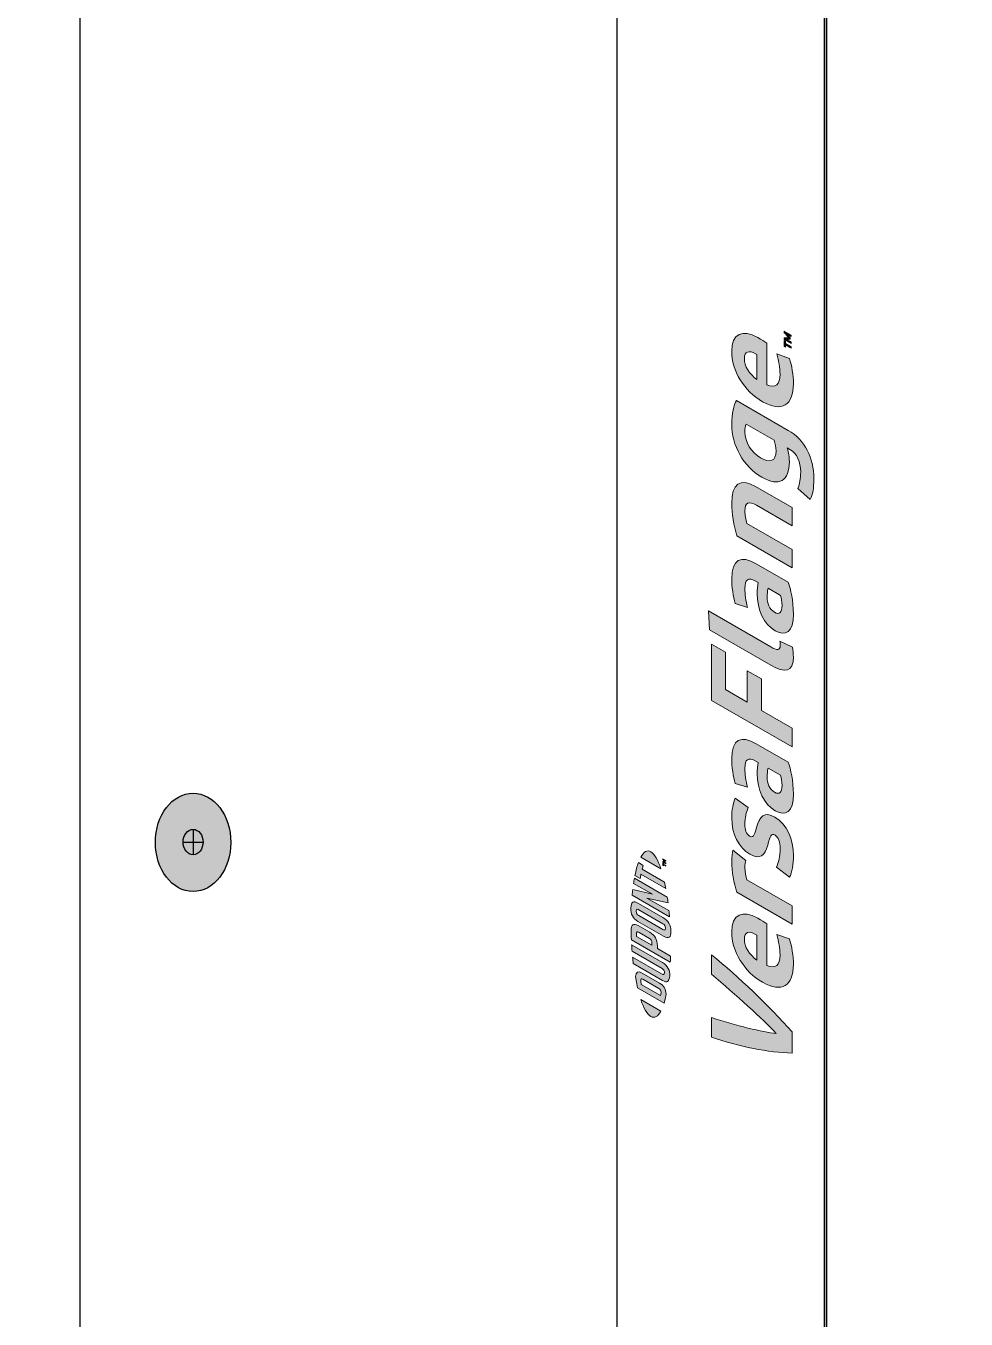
# Model space of a CAD drawing. Header units: inches. Extents: x -20.8 to 74.7, y -53.7 to 19.1.
# Drawn here: x 48.331 to 49.6, y -37.272 to -35.526 of the extents above; entities that cross this region are included whole.
import ezdxf

# ---------------------------------------------------------------- set-up
doc = ezdxf.new("R2010")
doc.units = ezdxf.units.IN
doc.header["$MEASUREMENT"] = 0
doc.layers.add('G-ANNO-TTLB', color=7, linetype='Continuous', lineweight=0)
doc.layers.add('TYVEK', color=7, linetype='Continuous', lineweight=0)

# ---------------------------------------------------------------- blocks, each defined once
blk = doc.blocks.new('Block_31')
at = {"layer": 'TYVEK', "color": 4, "lineweight": 25, "true_color": 0x00ffff}
for points in [[(49.0969, -37.0886)], [(49.4085, -37.2673)]]:
    blk.add_lwpolyline(points, dxfattribs=at)
blk = doc.blocks.new('Block_58')
at = {"layer": 'TYVEK', "true_color": 0x18467f, "transparency": 33554687}
h = blk.add_hatch(color=156, dxfattribs=at)
h.dxf.hatch_style = 2
edge = h.paths.add_edge_path()
edge.add_spline(control_points=[(49.1745, -36.6408), (49.1795, -36.6437), (49.1842, -36.6519), (49.1882, -36.6638), (49.1882, -36.6638), (49.161, -36.6482), (49.161, -36.6482), (49.165, -36.6408), (49.1696, -36.6379), (49.1745, -36.6408)], knot_values=[0, 0, 0, 0, 1, 1, 1, 2, 2, 2, 3, 3, 3, 3], degree=3, periodic=0)
edge.add_line((49.1745, -36.6408), (49.1745, -36.6408))
h = blk.add_hatch(color=156, dxfattribs=at)
h.dxf.hatch_style = 2
edge = h.paths.add_edge_path()
edge.add_spline(control_points=[(49.1602, -36.6767), (49.1605, -36.6748), (49.1609, -36.673), (49.1613, -36.6712), (49.1613, -36.6712), (49.1949, -36.6906), (49.1949, -36.6906), (49.1945, -36.6885), (49.1937, -36.6846), (49.1931, -36.682), (49.1931, -36.682), (49.1629, -36.6645), (49.1629, -36.6645), (49.1634, -36.6626), (49.1639, -36.6608), (49.1643, -36.6592), (49.1643, -36.6592), (49.1579, -36.6554), (49.1579, -36.6554), (49.156, -36.6604), (49.1545, -36.6659), (49.1532, -36.6727), (49.1532, -36.6727), (49.1602, -36.6767), (49.1602, -36.6767)], knot_values=[0, 0, 0, 0, 1, 1, 1, 2, 2, 2, 3, 3, 3, 4, 4, 4, 5, 5, 5, 6, 6, 6, 7, 7, 7, 8, 8, 8, 8], degree=3, periodic=0)
h = blk.add_hatch(color=156, dxfattribs=at)
h.dxf.hatch_style = 2
edge = h.paths.add_edge_path()
edge.add_spline(control_points=[(49.1909, -36.6547), (49.1909, -36.6547), (49.1909, -36.6538), (49.1909, -36.6538), (49.1909, -36.6538), (49.1927, -36.6535), (49.1927, -36.6535), (49.1927, -36.6535), (49.1909, -36.6511), (49.1909, -36.6511), (49.1909, -36.6511), (49.1909, -36.6502), (49.1909, -36.6502), (49.1909, -36.6502), (49.1948, -36.6525), (49.1948, -36.6525), (49.1948, -36.6525), (49.1948, -36.6533), (49.1948, -36.6533), (49.1948, -36.6533), (49.192, -36.6517), (49.192, -36.6517), (49.192, -36.6517), (49.1939, -36.6542), (49.1939, -36.6542), (49.1939, -36.6542), (49.1939, -36.6542), (49.1939, -36.6542), (49.1939, -36.6542), (49.192, -36.6545), (49.192, -36.6545), (49.192, -36.6545), (49.1948, -36.6561), (49.1948, -36.6561), (49.1948, -36.6561), (49.1948, -36.657), (49.1948, -36.657), (49.1948, -36.657), (49.1909, -36.6547), (49.1909, -36.6547)], knot_values=[0, 0, 0, 0, 1, 1, 1, 2, 2, 2, 3, 3, 3, 4, 4, 4, 5, 5, 5, 6, 6, 6, 7, 7, 7, 8, 8, 8, 9, 9, 9, 10, 10, 10, 11, 11, 11, 12, 12, 12, 13, 13, 13, 13], degree=3, periodic=0)
edge = h.paths.add_edge_path()
edge.add_spline(control_points=[(49.1916, -36.6583), (49.1916, -36.6583), (49.1916, -36.6597), (49.1916, -36.6597), (49.1916, -36.6597), (49.1909, -36.6593), (49.1909, -36.6593), (49.1909, -36.6593), (49.1909, -36.6557), (49.1909, -36.6557), (49.1909, -36.6557), (49.1916, -36.6561), (49.1916, -36.6561), (49.1916, -36.6561), (49.1916, -36.6575), (49.1916, -36.6575), (49.1916, -36.6575), (49.1948, -36.6593), (49.1948, -36.6593), (49.1948, -36.6593), (49.1948, -36.6602), (49.1948, -36.6602), (49.1948, -36.6602), (49.1916, -36.6583), (49.1916, -36.6583)], knot_values=[0, 0, 0, 0, 1, 1, 1, 2, 2, 2, 3, 3, 3, 4, 4, 4, 5, 5, 5, 6, 6, 6, 7, 7, 7, 8, 8, 8, 8], degree=3, periodic=0)
h = blk.add_hatch(color=156, dxfattribs=at)
h.dxf.hatch_style = 2
edge = h.paths.add_edge_path()
edge.add_spline(control_points=[(49.1769, -36.6978), (49.1769, -36.6978), (49.1502, -36.6918), (49.1502, -36.6918), (49.1499, -36.6942), (49.1496, -36.6971), (49.1494, -36.6993), (49.1494, -36.6993), (49.1999, -36.7285), (49.1999, -36.7285), (49.1997, -36.7267), (49.1993, -36.7222), (49.1991, -36.7199), (49.1991, -36.7199), (49.1693, -36.7034), (49.1693, -36.7034), (49.1693, -36.7034), (49.1979, -36.7099), (49.1979, -36.7099), (49.1976, -36.7076), (49.1971, -36.7043), (49.1968, -36.7021), (49.1968, -36.7021), (49.1524, -36.6764), (49.1524, -36.6764), (49.1521, -36.6784), (49.1515, -36.6819), (49.1513, -36.6836), (49.1513, -36.6836), (49.1769, -36.6978), (49.1769, -36.6978)], knot_values=[0, 0, 0, 0, 1, 1, 1, 2, 2, 2, 3, 3, 3, 4, 4, 4, 5, 5, 5, 6, 6, 6, 7, 7, 7, 8, 8, 8, 9, 9, 9, 10, 10, 10, 10], degree=3, periodic=0)
h = blk.add_hatch(color=156, dxfattribs=at)
h.dxf.hatch_style = 2
edge = h.paths.add_edge_path()
edge.add_spline(control_points=[(49.191, -36.7381), (49.1931, -36.7393), (49.1942, -36.7407), (49.1943, -36.7437), (49.1944, -36.7468), (49.1932, -36.747), (49.191, -36.7458), (49.191, -36.7458), (49.1582, -36.7268), (49.1582, -36.7268), (49.1561, -36.7256), (49.1549, -36.7241), (49.155, -36.721), (49.155, -36.7181), (49.1562, -36.7179), (49.1582, -36.7191), (49.1582, -36.7191), (49.191, -36.7381), (49.191, -36.7381)], knot_values=[0, 0, 0, 0, 1, 1, 1, 2, 2, 2, 3, 3, 3, 4, 4, 4, 5, 5, 5, 6, 6, 6, 6], degree=3, periodic=0)
edge = h.paths.add_edge_path()
edge.add_spline(control_points=[(49.1476, -36.7168), (49.1473, -36.7244), (49.1503, -36.7309), (49.1572, -36.7349), (49.1572, -36.7349), (49.1917, -36.7547), (49.1917, -36.7547), (49.199, -36.759), (49.202, -36.7565), (49.2017, -36.748), (49.2014, -36.7397), (49.1987, -36.7339), (49.1909, -36.7294), (49.1909, -36.7294), (49.158, -36.7104), (49.158, -36.7104), (49.1506, -36.7061), (49.148, -36.7085), (49.1476, -36.7168)], knot_values=[0, 0, 0, 0, 1, 1, 1, 2, 2, 2, 3, 3, 3, 4, 4, 4, 5, 5, 5, 6, 6, 6, 6], degree=3, periodic=0)
edge.add_line((49.1476, -36.7168), (49.1476, -36.7168))
h = blk.add_hatch(color=156, dxfattribs=at)
h.dxf.hatch_style = 2
edge = h.paths.add_edge_path()
edge.add_spline(control_points=[(49.1727, -36.7577), (49.1749, -36.759), (49.1761, -36.7606), (49.1761, -36.764), (49.1761, -36.764), (49.1761, -36.767), (49.1761, -36.767), (49.1761, -36.767), (49.1553, -36.755), (49.1553, -36.755), (49.1553, -36.7537), (49.1552, -36.753), (49.1552, -36.7522), (49.1552, -36.7484), (49.1565, -36.7484), (49.1588, -36.7497), (49.1588, -36.7497), (49.1727, -36.7577), (49.1727, -36.7577)], knot_values=[0, 0, 0, 0, 1, 1, 1, 2, 2, 2, 3, 3, 3, 4, 4, 4, 5, 5, 5, 6, 6, 6, 6], degree=3, periodic=0)
edge = h.paths.add_edge_path()
edge.add_spline(control_points=[(49.1479, -36.7474), (49.1479, -36.7489), (49.1481, -36.7544), (49.1483, -36.7595), (49.1483, -36.7595), (49.2009, -36.7898), (49.2009, -36.7898), (49.201, -36.7882), (49.2012, -36.7839), (49.2013, -36.7816), (49.2013, -36.7816), (49.1834, -36.7712), (49.1834, -36.7712), (49.1834, -36.7712), (49.1834, -36.7679), (49.1834, -36.7679), (49.1834, -36.759), (49.1799, -36.7533), (49.1732, -36.7495), (49.1732, -36.7495), (49.1577, -36.7405), (49.1577, -36.7405), (49.1512, -36.7367), (49.1479, -36.739), (49.1479, -36.7474)], knot_values=[0, 0, 0, 0, 1, 1, 1, 2, 2, 2, 3, 3, 3, 4, 4, 4, 5, 5, 5, 6, 6, 6, 7, 7, 7, 8, 8, 8, 8], degree=3, periodic=0)
edge.add_line((49.1479, -36.7474), (49.1479, -36.7474))
h = blk.add_hatch(color=156, dxfattribs=at)
h.dxf.hatch_style = 2
edge = h.paths.add_edge_path()
edge.add_spline(control_points=[(49.1898, -36.7985), (49.1919, -36.7997), (49.1932, -36.8013), (49.1929, -36.8041), (49.1926, -36.8068), (49.1915, -36.807), (49.1891, -36.8056), (49.1891, -36.8056), (49.15, -36.783), (49.15, -36.783), (49.1502, -36.7851), (49.1507, -36.7897), (49.1509, -36.7917), (49.1509, -36.7917), (49.1905, -36.8145), (49.1905, -36.8145), (49.1968, -36.8182), (49.1992, -36.8161), (49.2001, -36.8082), (49.2008, -36.8011), (49.1975, -36.7945), (49.1905, -36.7904), (49.1905, -36.7904), (49.1487, -36.7663), (49.1487, -36.7663), (49.1488, -36.7679), (49.1491, -36.7734), (49.1493, -36.7751), (49.1493, -36.7751), (49.1898, -36.7985), (49.1898, -36.7985)], knot_values=[0, 0, 0, 0, 1, 1, 1, 2, 2, 2, 3, 3, 3, 4, 4, 4, 5, 5, 5, 6, 6, 6, 7, 7, 7, 8, 8, 8, 9, 9, 9, 10, 10, 10, 10], degree=3, periodic=0)
h = blk.add_hatch(color=156, dxfattribs=at)
h.dxf.hatch_style = 2
edge = h.paths.add_edge_path()
edge.add_spline(control_points=[(49.1856, -36.8254), (49.1877, -36.8266), (49.1884, -36.8284), (49.1884, -36.8301), (49.1884, -36.8315), (49.188, -36.8333), (49.1876, -36.8347), (49.1876, -36.8347), (49.1617, -36.8198), (49.1617, -36.8198), (49.1613, -36.8179), (49.1609, -36.8156), (49.1609, -36.8142), (49.1609, -36.8125), (49.1615, -36.8115), (49.1636, -36.8127), (49.1636, -36.8127), (49.1856, -36.8254), (49.1856, -36.8254)], knot_values=[0, 0, 0, 0, 1, 1, 1, 2, 2, 2, 3, 3, 3, 4, 4, 4, 5, 5, 5, 6, 6, 6, 6], degree=3, periodic=0)
edge = h.paths.add_edge_path()
edge.add_spline(control_points=[(49.1541, -36.8092), (49.1541, -36.8119), (49.1548, -36.8162), (49.1567, -36.8243), (49.1567, -36.8243), (49.1926, -36.845), (49.1926, -36.845), (49.1942, -36.8398), (49.1952, -36.8356), (49.1952, -36.8329), (49.1952, -36.8267), (49.1919, -36.8213), (49.1865, -36.8183), (49.1865, -36.8183), (49.1627, -36.8045), (49.1627, -36.8045), (49.1574, -36.8014), (49.1541, -36.803), (49.1541, -36.8092)], knot_values=[0, 0, 0, 0, 1, 1, 1, 2, 2, 2, 3, 3, 3, 4, 4, 4, 5, 5, 5, 6, 6, 6, 6], degree=3, periodic=0)
edge.add_line((49.1541, -36.8092), (49.1541, -36.8092))
h = blk.add_hatch(color=156, dxfattribs=at)
h.dxf.hatch_style = 2
edge = h.paths.add_edge_path()
edge.add_spline(control_points=[(49.1745, -36.8631), (49.1795, -36.866), (49.1842, -36.8632), (49.1882, -36.8558), (49.1882, -36.8558), (49.1611, -36.8402), (49.1611, -36.8402), (49.165, -36.8521), (49.1696, -36.8603), (49.1745, -36.8631)], knot_values=[0, 0, 0, 0, 1, 1, 1, 2, 2, 2, 3, 3, 3, 3], degree=3, periodic=0)
edge.add_line((49.1745, -36.8631), (49.1745, -36.8631))
at = {"layer": 'TYVEK'}
for points, knots in [([(49.1745, -36.6408), (49.1795, -36.6437), (49.1842, -36.6519), (49.1882, -36.6638), (49.1882, -36.6638), (49.161, -36.6482), (49.161, -36.6482), (49.165, -36.6408), (49.1696, -36.6379), (49.1745, -36.6408)], [0, 0, 0, 0, 1, 1, 1, 2, 2, 2, 3, 3, 3, 3]), ([(49.1602, -36.6767), (49.1605, -36.6748), (49.1609, -36.673), (49.1613, -36.6712), (49.1613, -36.6712), (49.1949, -36.6906), (49.1949, -36.6906), (49.1945, -36.6885), (49.1937, -36.6846), (49.1931, -36.682), (49.1931, -36.682), (49.1629, -36.6645), (49.1629, -36.6645), (49.1634, -36.6626), (49.1639, -36.6608), (49.1643, -36.6592), (49.1643, -36.6592), (49.1579, -36.6554), (49.1579, -36.6554), (49.156, -36.6604), (49.1545, -36.6659), (49.1532, -36.6727), (49.1532, -36.6727), (49.1602, -36.6767), (49.1602, -36.6767)], [0, 0, 0, 0, 1, 1, 1, 2, 2, 2, 3, 3, 3, 4, 4, 4, 5, 5, 5, 6, 6, 6, 7, 7, 7, 8, 8, 8, 8]), ([(49.1909, -36.6547), (49.1909, -36.6547), (49.1909, -36.6538), (49.1909, -36.6538), (49.1909, -36.6538), (49.1927, -36.6535), (49.1927, -36.6535), (49.1927, -36.6535), (49.1909, -36.6511), (49.1909, -36.6511), (49.1909, -36.6511), (49.1909, -36.6502), (49.1909, -36.6502), (49.1909, -36.6502), (49.1948, -36.6525), (49.1948, -36.6525), (49.1948, -36.6525), (49.1948, -36.6533), (49.1948, -36.6533), (49.1948, -36.6533), (49.192, -36.6517), (49.192, -36.6517), (49.192, -36.6517), (49.1939, -36.6542), (49.1939, -36.6542), (49.1939, -36.6542), (49.1939, -36.6542), (49.1939, -36.6542), (49.1939, -36.6542), (49.192, -36.6545), (49.192, -36.6545), (49.192, -36.6545), (49.1948, -36.6561), (49.1948, -36.6561), (49.1948, -36.6561), (49.1948, -36.657), (49.1948, -36.657), (49.1948, -36.657), (49.1909, -36.6547), (49.1909, -36.6547)], [0, 0, 0, 0, 1, 1, 1, 2, 2, 2, 3, 3, 3, 4, 4, 4, 5, 5, 5, 6, 6, 6, 7, 7, 7, 8, 8, 8, 9, 9, 9, 10, 10, 10, 11, 11, 11, 12, 12, 12, 13, 13, 13, 13]), ([(49.1916, -36.6583), (49.1916, -36.6583), (49.1916, -36.6597), (49.1916, -36.6597), (49.1916, -36.6597), (49.1909, -36.6593), (49.1909, -36.6593), (49.1909, -36.6593), (49.1909, -36.6557), (49.1909, -36.6557), (49.1909, -36.6557), (49.1916, -36.6561), (49.1916, -36.6561), (49.1916, -36.6561), (49.1916, -36.6575), (49.1916, -36.6575), (49.1916, -36.6575), (49.1948, -36.6593), (49.1948, -36.6593), (49.1948, -36.6593), (49.1948, -36.6602), (49.1948, -36.6602), (49.1948, -36.6602), (49.1916, -36.6583), (49.1916, -36.6583)], [0, 0, 0, 0, 1, 1, 1, 2, 2, 2, 3, 3, 3, 4, 4, 4, 5, 5, 5, 6, 6, 6, 7, 7, 7, 8, 8, 8, 8]), ([(49.1769, -36.6978), (49.1769, -36.6978), (49.1502, -36.6918), (49.1502, -36.6918), (49.1499, -36.6942), (49.1496, -36.6971), (49.1494, -36.6993), (49.1494, -36.6993), (49.1999, -36.7285), (49.1999, -36.7285), (49.1997, -36.7267), (49.1993, -36.7222), (49.1991, -36.7199), (49.1991, -36.7199), (49.1693, -36.7034), (49.1693, -36.7034), (49.1693, -36.7034), (49.1979, -36.7099), (49.1979, -36.7099), (49.1976, -36.7076), (49.1971, -36.7043), (49.1968, -36.7021), (49.1968, -36.7021), (49.1524, -36.6764), (49.1524, -36.6764), (49.1521, -36.6784), (49.1515, -36.6819), (49.1513, -36.6836), (49.1513, -36.6836), (49.1769, -36.6978), (49.1769, -36.6978)], [0, 0, 0, 0, 1, 1, 1, 2, 2, 2, 3, 3, 3, 4, 4, 4, 5, 5, 5, 6, 6, 6, 7, 7, 7, 8, 8, 8, 9, 9, 9, 10, 10, 10, 10]), ([(49.1476, -36.7168), (49.1473, -36.7244), (49.1503, -36.7309), (49.1572, -36.7349), (49.1572, -36.7349), (49.1917, -36.7547), (49.1917, -36.7547), (49.199, -36.759), (49.202, -36.7565), (49.2017, -36.748), (49.2014, -36.7397), (49.1987, -36.7339), (49.1909, -36.7294), (49.1909, -36.7294), (49.158, -36.7104), (49.158, -36.7104), (49.1506, -36.7061), (49.148, -36.7085), (49.1476, -36.7168)], [0, 0, 0, 0, 1, 1, 1, 2, 2, 2, 3, 3, 3, 4, 4, 4, 5, 5, 5, 6, 6, 6, 6]), ([(49.191, -36.7381), (49.1931, -36.7393), (49.1942, -36.7407), (49.1943, -36.7437), (49.1944, -36.7468), (49.1932, -36.747), (49.191, -36.7458), (49.191, -36.7458), (49.1582, -36.7268), (49.1582, -36.7268), (49.1561, -36.7256), (49.1549, -36.7241), (49.155, -36.721), (49.155, -36.7181), (49.1562, -36.7179), (49.1582, -36.7191), (49.1582, -36.7191), (49.191, -36.7381), (49.191, -36.7381)], [0, 0, 0, 0, 1, 1, 1, 2, 2, 2, 3, 3, 3, 4, 4, 4, 5, 5, 5, 6, 6, 6, 6]), ([(49.1479, -36.7474), (49.1479, -36.7489), (49.1481, -36.7544), (49.1483, -36.7595), (49.1483, -36.7595), (49.2009, -36.7898), (49.2009, -36.7898), (49.201, -36.7882), (49.2012, -36.7839), (49.2013, -36.7816), (49.2013, -36.7816), (49.1834, -36.7712), (49.1834, -36.7712), (49.1834, -36.7712), (49.1834, -36.7679), (49.1834, -36.7679), (49.1834, -36.759), (49.1799, -36.7533), (49.1732, -36.7495), (49.1732, -36.7495), (49.1577, -36.7405), (49.1577, -36.7405), (49.1512, -36.7367), (49.1479, -36.739), (49.1479, -36.7474)], [0, 0, 0, 0, 1, 1, 1, 2, 2, 2, 3, 3, 3, 4, 4, 4, 5, 5, 5, 6, 6, 6, 7, 7, 7, 8, 8, 8, 8]), ([(49.1727, -36.7577), (49.1749, -36.759), (49.1761, -36.7606), (49.1761, -36.764), (49.1761, -36.764), (49.1761, -36.767), (49.1761, -36.767), (49.1761, -36.767), (49.1553, -36.755), (49.1553, -36.755), (49.1553, -36.7537), (49.1552, -36.753), (49.1552, -36.7522), (49.1552, -36.7484), (49.1565, -36.7484), (49.1588, -36.7497), (49.1588, -36.7497), (49.1727, -36.7577), (49.1727, -36.7577)], [0, 0, 0, 0, 1, 1, 1, 2, 2, 2, 3, 3, 3, 4, 4, 4, 5, 5, 5, 6, 6, 6, 6]), ([(49.1898, -36.7985), (49.1919, -36.7997), (49.1932, -36.8013), (49.1929, -36.8041), (49.1926, -36.8068), (49.1915, -36.807), (49.1891, -36.8056), (49.1891, -36.8056), (49.15, -36.783), (49.15, -36.783), (49.1502, -36.7851), (49.1507, -36.7897), (49.1509, -36.7917), (49.1509, -36.7917), (49.1905, -36.8145), (49.1905, -36.8145), (49.1968, -36.8182), (49.1992, -36.8161), (49.2001, -36.8082), (49.2008, -36.8011), (49.1975, -36.7945), (49.1905, -36.7904), (49.1905, -36.7904), (49.1487, -36.7663), (49.1487, -36.7663), (49.1488, -36.7679), (49.1491, -36.7734), (49.1493, -36.7751), (49.1493, -36.7751), (49.1898, -36.7985), (49.1898, -36.7985)], [0, 0, 0, 0, 1, 1, 1, 2, 2, 2, 3, 3, 3, 4, 4, 4, 5, 5, 5, 6, 6, 6, 7, 7, 7, 8, 8, 8, 9, 9, 9, 10, 10, 10, 10]), ([(49.1541, -36.8092), (49.1541, -36.8119), (49.1548, -36.8162), (49.1567, -36.8243), (49.1567, -36.8243), (49.1926, -36.845), (49.1926, -36.845), (49.1942, -36.8398), (49.1952, -36.8356), (49.1952, -36.8329), (49.1952, -36.8267), (49.1919, -36.8213), (49.1865, -36.8183), (49.1865, -36.8183), (49.1627, -36.8045), (49.1627, -36.8045), (49.1574, -36.8014), (49.1541, -36.803), (49.1541, -36.8092)], [0, 0, 0, 0, 1, 1, 1, 2, 2, 2, 3, 3, 3, 4, 4, 4, 5, 5, 5, 6, 6, 6, 6]), ([(49.1856, -36.8254), (49.1877, -36.8266), (49.1884, -36.8284), (49.1884, -36.8301), (49.1884, -36.8315), (49.188, -36.8333), (49.1876, -36.8347), (49.1876, -36.8347), (49.1617, -36.8198), (49.1617, -36.8198), (49.1613, -36.8179), (49.1609, -36.8156), (49.1609, -36.8142), (49.1609, -36.8125), (49.1615, -36.8115), (49.1636, -36.8127), (49.1636, -36.8127), (49.1856, -36.8254), (49.1856, -36.8254)], [0, 0, 0, 0, 1, 1, 1, 2, 2, 2, 3, 3, 3, 4, 4, 4, 5, 5, 5, 6, 6, 6, 6]), ([(49.1745, -36.8631), (49.1795, -36.866), (49.1842, -36.8632), (49.1882, -36.8558), (49.1882, -36.8558), (49.1611, -36.8402), (49.1611, -36.8402), (49.165, -36.8521), (49.1696, -36.8603), (49.1745, -36.8631)], [0, 0, 0, 0, 1, 1, 1, 2, 2, 2, 3, 3, 3, 3])]:
    blk.add_open_spline(points, degree=3, knots=knots, dxfattribs=at)
blk = doc.blocks.new('Block_60')
at = {"layer": 'TYVEK', "true_color": 0x18467f, "transparency": 33554687}
h = blk.add_hatch(color=156, dxfattribs=at)
h.dxf.hatch_style = 2
edge = h.paths.add_edge_path()
edge.add_spline(control_points=[(49.3548, -35.938), (49.3548, -35.938), (49.3642, -35.9434), (49.3642, -35.9434), (49.3642, -35.9434), (49.3642, -35.9454), (49.3642, -35.9454), (49.3642, -35.9454), (49.3597, -35.9428), (49.3597, -35.9428), (49.3591, -35.9425), (49.3585, -35.9421), (49.358, -35.9417), (49.3594, -35.9433), (49.361, -35.9451), (49.3625, -35.9473), (49.3625, -35.9473), (49.3625, -35.949), (49.3625, -35.949), (49.3609, -35.9492), (49.3594, -35.9493), (49.358, -35.9492), (49.3585, -35.9495), (49.3591, -35.9498), (49.3597, -35.9501), (49.3597, -35.9501), (49.3642, -35.9527), (49.3642, -35.9527), (49.3642, -35.9527), (49.3642, -35.9547), (49.3642, -35.9547), (49.3642, -35.9547), (49.3548, -35.9493), (49.3548, -35.9493), (49.3548, -35.9493), (49.3548, -35.9471), (49.3548, -35.9471), (49.3569, -35.9473), (49.3586, -35.9473), (49.3606, -35.947), (49.3586, -35.9444), (49.3569, -35.9424), (49.3548, -35.9402), (49.3548, -35.9402), (49.3548, -35.938), (49.3548, -35.938)], knot_values=[0, 0, 0, 0, 1, 1, 1, 2, 2, 2, 3, 3, 3, 4, 4, 4, 5, 5, 5, 6, 6, 6, 7, 7, 7, 8, 8, 8, 9, 9, 9, 10, 10, 10, 11, 11, 11, 12, 12, 12, 13, 13, 13, 14, 14, 14, 15, 15, 15, 15], degree=3, periodic=0)
h = blk.add_hatch(color=156, dxfattribs=at)
h.dxf.hatch_style = 2
h.paths.add_polyline_path([(49.3564, -35.9568), (49.3564, -35.9596), (49.3548, -35.9587), (49.3548, -35.9508), (49.3564, -35.9517), (49.3564, -35.9546), (49.3642, -35.9591), (49.3642, -35.9612)])
at = {"layer": 'TYVEK'}
blk.add_lwpolyline([(49.3564, -35.9568), (49.3564, -35.9596), (49.3548, -35.9587), (49.3548, -35.9508), (49.3564, -35.9517), (49.3564, -35.9546), (49.3642, -35.9591), (49.3642, -35.9612)], close=True, dxfattribs=at)
blk.add_open_spline([(49.3548, -35.938), (49.3548, -35.938), (49.3642, -35.9434), (49.3642, -35.9434), (49.3642, -35.9434), (49.3642, -35.9454), (49.3642, -35.9454), (49.3642, -35.9454), (49.3597, -35.9428), (49.3597, -35.9428), (49.3591, -35.9425), (49.3585, -35.9421), (49.358, -35.9417), (49.3594, -35.9433), (49.361, -35.9451), (49.3625, -35.9473), (49.3625, -35.9473), (49.3625, -35.949), (49.3625, -35.949), (49.3609, -35.9492), (49.3594, -35.9493), (49.358, -35.9492), (49.3585, -35.9495), (49.3591, -35.9498), (49.3597, -35.9501), (49.3597, -35.9501), (49.3642, -35.9527), (49.3642, -35.9527), (49.3642, -35.9527), (49.3642, -35.9547), (49.3642, -35.9547), (49.3642, -35.9547), (49.3548, -35.9493), (49.3548, -35.9493), (49.3548, -35.9493), (49.3548, -35.9471), (49.3548, -35.9471), (49.3569, -35.9473), (49.3586, -35.9473), (49.3606, -35.947), (49.3586, -35.9444), (49.3569, -35.9424), (49.3548, -35.9402), (49.3548, -35.9402), (49.3548, -35.938), (49.3548, -35.938)], degree=3, knots=[0, 0, 0, 0, 1, 1, 1, 2, 2, 2, 3, 3, 3, 4, 4, 4, 5, 5, 5, 6, 6, 6, 7, 7, 7, 8, 8, 8, 9, 9, 9, 10, 10, 10, 11, 11, 11, 12, 12, 12, 13, 13, 13, 14, 14, 14, 15, 15, 15, 15], dxfattribs=at)
blk = doc.blocks.new('Block_61')
at = {"layer": 'TYVEK', "true_color": 0x18467f, "transparency": 33554687}
h = blk.add_hatch(color=156, dxfattribs=at)
h.dxf.hatch_style = 2
edge = h.paths.add_edge_path()
edge.add_spline(control_points=[(49.3179, -36.0035), (49.3179, -36.0035), (49.3179, -35.9696), (49.3179, -35.9696), (49.3179, -35.9696), (49.316, -35.9686), (49.316, -35.9686), (49.3073, -35.9635), (49.3009, -35.9652), (49.3009, -35.975), (49.3009, -35.9853), (49.3073, -35.9958), (49.3179, -36.0035)], knot_values=[0, 0, 0, 0, 1, 1, 1, 2, 2, 2, 3, 3, 3, 4, 4, 4, 4], degree=3, periodic=0)
edge = h.paths.add_edge_path()
edge.add_spline(control_points=[(49.3618, -35.9748), (49.3649, -35.9845), (49.3671, -35.9973), (49.3671, -36.0091), (49.3671, -36.0378), (49.3512, -36.0482), (49.3254, -36.0333), (49.3006, -36.019), (49.2838, -35.9913), (49.2838, -35.9651), (49.2838, -35.9418), (49.2983, -35.9348), (49.3191, -35.9468), (49.3238, -35.9495), (49.3279, -35.9522), (49.331, -35.9544), (49.331, -35.9544), (49.331, -36.0107), (49.331, -36.0107), (49.3434, -36.0156), (49.349, -36.0104), (49.349, -35.9962), (49.349, -35.9874), (49.3473, -35.978), (49.3445, -35.9688), (49.3445, -35.9688), (49.3618, -35.9748), (49.3618, -35.9748)], knot_values=[0, 0, 0, 0, 1, 1, 1, 2, 2, 2, 3, 3, 3, 4, 4, 4, 5, 5, 5, 6, 6, 6, 7, 7, 7, 8, 8, 8, 9, 9, 9, 9], degree=3, periodic=0)
h = blk.add_hatch(color=156, dxfattribs=at)
h.dxf.hatch_style = 2
edge = h.paths.add_edge_path()
edge.add_spline(control_points=[(49.3437, -36.0997), (49.3437, -36.0947), (49.3426, -36.09), (49.3411, -36.0854), (49.3411, -36.0854), (49.3033, -36.0635), (49.3033, -36.0635), (49.3023, -36.0664), (49.3016, -36.0699), (49.3016, -36.0738), (49.3016, -36.0884), (49.31, -36.1016), (49.3227, -36.109), (49.3356, -36.1165), (49.3437, -36.1135), (49.3437, -36.0997)], knot_values=[0, 0, 0, 0, 1, 1, 1, 2, 2, 2, 3, 3, 3, 4, 4, 4, 5, 5, 5, 5], degree=3, periodic=0)
edge = h.paths.add_edge_path()
edge.add_spline(control_points=[(49.3947, -36.137), (49.3947, -36.1506), (49.3933, -36.1578), (49.3899, -36.1655), (49.3899, -36.1655), (49.373, -36.1505), (49.373, -36.1505), (49.3756, -36.1445), (49.3769, -36.137), (49.3769, -36.1281), (49.3769, -36.1144), (49.3719, -36.1031), (49.3624, -36.0977), (49.3624, -36.0977), (49.3588, -36.0956), (49.3588, -36.0956), (49.3607, -36.1022), (49.3616, -36.1085), (49.3616, -36.114), (49.3616, -36.1404), (49.3481, -36.1488), (49.3246, -36.1352), (49.2996, -36.1208), (49.2838, -36.0923), (49.2838, -36.0636), (49.2838, -36.0495), (49.2869, -36.0377), (49.2901, -36.0315), (49.2901, -36.0315), (49.3602, -36.072), (49.3602, -36.072), (49.3821, -36.0846), (49.3947, -36.1092), (49.3947, -36.137)], knot_values=[0, 0, 0, 0, 1, 1, 1, 2, 2, 2, 3, 3, 3, 4, 4, 4, 5, 5, 5, 6, 6, 6, 7, 7, 7, 8, 8, 8, 9, 9, 9, 10, 10, 10, 11, 11, 11, 11], degree=3, periodic=0)
h = blk.add_hatch(color=156, dxfattribs=at)
h.dxf.hatch_style = 2
edge = h.paths.add_edge_path()
edge.add_spline(control_points=[(49.3652, -36.2575), (49.3652, -36.2575), (49.2907, -36.2144), (49.2907, -36.2144), (49.2865, -36.2008), (49.2838, -36.1839), (49.2838, -36.1702), (49.2838, -36.1442), (49.295, -36.1356), (49.3157, -36.1476), (49.3157, -36.1476), (49.3652, -36.1761), (49.3652, -36.1761), (49.3652, -36.1761), (49.3652, -36.2007), (49.3652, -36.2007), (49.3652, -36.2007), (49.3173, -36.1731), (49.3173, -36.1731), (49.3065, -36.1669), (49.3016, -36.1697), (49.3016, -36.1806), (49.3016, -36.1863), (49.3025, -36.1922), (49.3044, -36.1979), (49.3044, -36.1979), (49.3652, -36.233), (49.3652, -36.233), (49.3652, -36.233), (49.3652, -36.2575), (49.3652, -36.2575)], knot_values=[0, 0, 0, 0, 1, 1, 1, 2, 2, 2, 3, 3, 3, 4, 4, 4, 5, 5, 5, 6, 6, 6, 7, 7, 7, 8, 8, 8, 9, 9, 9, 10, 10, 10, 10], degree=3, periodic=0)
h = blk.add_hatch(color=156, dxfattribs=at)
h.dxf.hatch_style = 2
edge = h.paths.add_edge_path()
edge.add_spline(control_points=[(49.3495, -36.2947), (49.3495, -36.2947), (49.3328, -36.2851), (49.3328, -36.2851), (49.3321, -36.2888), (49.3316, -36.2928), (49.3316, -36.2971), (49.3316, -36.3053), (49.3344, -36.3133), (49.3417, -36.3175), (49.3482, -36.3213), (49.3517, -36.3179), (49.3517, -36.3085), (49.3517, -36.3031), (49.3507, -36.2981), (49.3495, -36.2947)], knot_values=[0, 0, 0, 0, 1, 1, 1, 2, 2, 2, 3, 3, 3, 4, 4, 4, 5, 5, 5, 5], degree=3, periodic=0)
edge = h.paths.add_edge_path()
edge.add_spline(control_points=[(49.3671, -36.3199), (49.3671, -36.3443), (49.3566, -36.3506), (49.3426, -36.3425), (49.3272, -36.3336), (49.3182, -36.314), (49.3181, -36.2925), (49.3181, -36.2875), (49.3187, -36.2814), (49.3193, -36.2773), (49.3193, -36.2773), (49.3156, -36.2752), (49.3156, -36.2752), (49.3061, -36.2697), (49.3016, -36.2733), (49.3016, -36.2853), (49.3016, -36.2931), (49.3027, -36.3021), (49.3053, -36.311), (49.3053, -36.311), (49.2885, -36.3057), (49.2885, -36.3057), (49.2857, -36.2964), (49.2838, -36.2831), (49.2838, -36.2722), (49.2838, -36.246), (49.296, -36.24), (49.317, -36.2521), (49.317, -36.2521), (49.3602, -36.2771), (49.3602, -36.2771), (49.3635, -36.2862), (49.3671, -36.302), (49.3671, -36.3199)], knot_values=[0, 0, 0, 0, 1, 1, 1, 2, 2, 2, 3, 3, 3, 4, 4, 4, 5, 5, 5, 6, 6, 6, 7, 7, 7, 8, 8, 8, 9, 9, 9, 10, 10, 10, 11, 11, 11, 11], degree=3, periodic=0)
h = blk.add_hatch(color=156, dxfattribs=at)
h.dxf.hatch_style = 2
edge = h.paths.add_edge_path()
edge.add_spline(control_points=[(49.3364, -36.3642), (49.3448, -36.3691), (49.3493, -36.3692), (49.3493, -36.3621), (49.3493, -36.3603), (49.3492, -36.3584), (49.3489, -36.3566), (49.3489, -36.3566), (49.3658, -36.3646), (49.3658, -36.3646), (49.3664, -36.3684), (49.3671, -36.3743), (49.3671, -36.3778), (49.3671, -36.3983), (49.3554, -36.3998), (49.3367, -36.389), (49.3367, -36.389), (49.2537, -36.3411), (49.2537, -36.3411), (49.2537, -36.3411), (49.2524, -36.3157), (49.2524, -36.3157), (49.2524, -36.3157), (49.3364, -36.3642), (49.3364, -36.3642)], knot_values=[0, 0, 0, 0, 1, 1, 1, 2, 2, 2, 3, 3, 3, 4, 4, 4, 5, 5, 5, 6, 6, 6, 7, 7, 7, 8, 8, 8, 8], degree=3, periodic=0)
h = blk.add_hatch(color=156, dxfattribs=at)
h.dxf.hatch_style = 2
edge = h.paths.add_edge_path()
edge.add_spline(control_points=[(49.3652, -36.4993), (49.3652, -36.4993), (49.2563, -36.4364), (49.2563, -36.4364), (49.2563, -36.4364), (49.2563, -36.3604), (49.2563, -36.3604), (49.2563, -36.3604), (49.2753, -36.3714), (49.2753, -36.3714), (49.2753, -36.3714), (49.2753, -36.4218), (49.2753, -36.4218), (49.2753, -36.4218), (49.3048, -36.4389), (49.3048, -36.4389), (49.3048, -36.4389), (49.3048, -36.3965), (49.3048, -36.3965), (49.3048, -36.3965), (49.3238, -36.4074), (49.3238, -36.4074), (49.3238, -36.4074), (49.3238, -36.4499), (49.3238, -36.4499), (49.3238, -36.4499), (49.3652, -36.4738), (49.3652, -36.4738), (49.3652, -36.4738), (49.3652, -36.4993), (49.3652, -36.4993)], knot_values=[0, 0, 0, 0, 1, 1, 1, 2, 2, 2, 3, 3, 3, 4, 4, 4, 5, 5, 5, 6, 6, 6, 7, 7, 7, 8, 8, 8, 9, 9, 9, 10, 10, 10, 10], degree=3, periodic=0)
h = blk.add_hatch(color=156, dxfattribs=at)
h.dxf.hatch_style = 2
edge = h.paths.add_edge_path()
edge.add_spline(control_points=[(49.3495, -36.5376), (49.3495, -36.5376), (49.3328, -36.528), (49.3328, -36.528), (49.3321, -36.5317), (49.3316, -36.5357), (49.3316, -36.54), (49.3316, -36.5482), (49.3344, -36.5562), (49.3417, -36.5604), (49.3482, -36.5642), (49.3517, -36.5608), (49.3517, -36.5514), (49.3517, -36.546), (49.3507, -36.541), (49.3495, -36.5376)], knot_values=[0, 0, 0, 0, 1, 1, 1, 2, 2, 2, 3, 3, 3, 4, 4, 4, 5, 5, 5, 5], degree=3, periodic=0)
edge = h.paths.add_edge_path()
edge.add_spline(control_points=[(49.3671, -36.5627), (49.3671, -36.5872), (49.3566, -36.5935), (49.3426, -36.5854), (49.3272, -36.5765), (49.3182, -36.5568), (49.3181, -36.5353), (49.3181, -36.5304), (49.3187, -36.5243), (49.3193, -36.5202), (49.3193, -36.5202), (49.3156, -36.518), (49.3156, -36.518), (49.3061, -36.5126), (49.3016, -36.5162), (49.3016, -36.5281), (49.3016, -36.536), (49.3027, -36.545), (49.3053, -36.5538), (49.3053, -36.5538), (49.2885, -36.5486), (49.2885, -36.5486), (49.2857, -36.5393), (49.2838, -36.5259), (49.2838, -36.5151), (49.2838, -36.4888), (49.296, -36.4828), (49.317, -36.495), (49.317, -36.495), (49.3602, -36.5199), (49.3602, -36.5199), (49.3635, -36.5291), (49.3671, -36.5449), (49.3671, -36.5627)], knot_values=[0, 0, 0, 0, 1, 1, 1, 2, 2, 2, 3, 3, 3, 4, 4, 4, 5, 5, 5, 6, 6, 6, 7, 7, 7, 8, 8, 8, 9, 9, 9, 10, 10, 10, 11, 11, 11, 11], degree=3, periodic=0)
h = blk.add_hatch(color=156, dxfattribs=at)
h.dxf.hatch_style = 2
edge = h.paths.add_edge_path()
edge.add_spline(control_points=[(49.3058, -36.581), (49.3036, -36.588), (49.3016, -36.5948), (49.3016, -36.6034), (49.3016, -36.6109), (49.3034, -36.617), (49.3079, -36.6196), (49.3126, -36.6223), (49.314, -36.619), (49.3167, -36.6098), (49.3216, -36.592), (49.3277, -36.5859), (49.342, -36.5941), (49.3588, -36.6038), (49.3671, -36.6243), (49.3671, -36.646), (49.3671, -36.6574), (49.365, -36.6689), (49.3619, -36.6753), (49.3619, -36.6753), (49.3443, -36.6618), (49.3443, -36.6618), (49.347, -36.6555), (49.3493, -36.6468), (49.3493, -36.6363), (49.3493, -36.6281), (49.3468, -36.621), (49.3425, -36.6185), (49.3373, -36.6155), (49.3359, -36.6191), (49.3324, -36.6317), (49.3286, -36.6459), (49.3219, -36.6519), (49.3084, -36.6441), (49.2926, -36.6349), (49.2838, -36.6169), (49.2838, -36.5951), (49.2838, -36.585), (49.2857, -36.5744), (49.2884, -36.5683), (49.2884, -36.5683), (49.3058, -36.581), (49.3058, -36.581)], knot_values=[0, 0, 0, 0, 1, 1, 1, 2, 2, 2, 3, 3, 3, 4, 4, 4, 5, 5, 5, 6, 6, 6, 7, 7, 7, 8, 8, 8, 9, 9, 9, 10, 10, 10, 11, 11, 11, 12, 12, 12, 13, 13, 13, 14, 14, 14, 14], degree=3, periodic=0)
h = blk.add_hatch(color=156, dxfattribs=at)
h.dxf.hatch_style = 2
edge = h.paths.add_edge_path()
edge.add_spline(control_points=[(49.2838, -36.654), (49.2838, -36.6475), (49.2845, -36.6418), (49.2852, -36.6387), (49.2852, -36.6387), (49.3028, -36.6524), (49.3028, -36.6524), (49.3019, -36.6549), (49.3016, -36.6585), (49.3016, -36.6622), (49.3016, -36.6688), (49.3027, -36.6739), (49.3042, -36.6786), (49.3042, -36.6786), (49.3652, -36.7138), (49.3652, -36.7138), (49.3652, -36.7138), (49.3652, -36.7384), (49.3652, -36.7384), (49.3652, -36.7384), (49.2907, -36.6954), (49.2907, -36.6954), (49.2865, -36.6833), (49.2838, -36.6668), (49.2838, -36.654)], knot_values=[0, 0, 0, 0, 1, 1, 1, 2, 2, 2, 3, 3, 3, 4, 4, 4, 5, 5, 5, 6, 6, 6, 7, 7, 7, 8, 8, 8, 8], degree=3, periodic=0)
h = blk.add_hatch(color=156, dxfattribs=at)
h.dxf.hatch_style = 2
edge = h.paths.add_edge_path()
edge.add_spline(control_points=[(49.3179, -36.7872), (49.3179, -36.7872), (49.3179, -36.7533), (49.3179, -36.7533), (49.3179, -36.7533), (49.316, -36.7523), (49.316, -36.7523), (49.3073, -36.7472), (49.3009, -36.7489), (49.3009, -36.7587), (49.3009, -36.7691), (49.3073, -36.7795), (49.3179, -36.7872)], knot_values=[0, 0, 0, 0, 1, 1, 1, 2, 2, 2, 3, 3, 3, 4, 4, 4, 4], degree=3, periodic=0)
edge = h.paths.add_edge_path()
edge.add_spline(control_points=[(49.3618, -36.7585), (49.3649, -36.7682), (49.3671, -36.781), (49.3671, -36.7928), (49.3671, -36.8215), (49.3512, -36.8319), (49.3254, -36.817), (49.3006, -36.8028), (49.2838, -36.775), (49.2838, -36.7488), (49.2838, -36.7255), (49.2983, -36.7185), (49.3191, -36.7305), (49.3238, -36.7332), (49.3279, -36.7359), (49.331, -36.7381), (49.331, -36.7381), (49.331, -36.7944), (49.331, -36.7944), (49.3434, -36.7993), (49.349, -36.7941), (49.349, -36.7799), (49.349, -36.7711), (49.3473, -36.7618), (49.3445, -36.7525), (49.3445, -36.7525), (49.3618, -36.7585), (49.3618, -36.7585)], knot_values=[0, 0, 0, 0, 1, 1, 1, 2, 2, 2, 3, 3, 3, 4, 4, 4, 5, 5, 5, 6, 6, 6, 7, 7, 7, 8, 8, 8, 9, 9, 9, 9], degree=3, periodic=0)
h = blk.add_hatch(color=156, dxfattribs=at)
h.dxf.hatch_style = 2
edge = h.paths.add_edge_path()
edge.add_spline(control_points=[(49.3652, -36.9126), (49.3341, -36.9118), (49.2935, -36.9037), (49.2563, -36.8911), (49.2563, -36.8911), (49.2563, -36.8647), (49.2563, -36.8647), (49.2897, -36.8756), (49.3254, -36.8841), (49.3439, -36.886), (49.3254, -36.8664), (49.2897, -36.8337), (49.2563, -36.8061), (49.2563, -36.8061), (49.2563, -36.7797), (49.2563, -36.7797), (49.2935, -36.81), (49.3341, -36.8488), (49.3652, -36.8839), (49.3652, -36.8839), (49.3652, -36.9126), (49.3652, -36.9126)], knot_values=[0, 0, 0, 0, 1, 1, 1, 2, 2, 2, 3, 3, 3, 4, 4, 4, 5, 5, 5, 6, 6, 6, 7, 7, 7, 7], degree=3, periodic=0)
at = {"layer": 'TYVEK'}
for points, knots in [([(49.3618, -35.9748), (49.3649, -35.9845), (49.3671, -35.9973), (49.3671, -36.0091), (49.3671, -36.0378), (49.3512, -36.0482), (49.3254, -36.0333), (49.3006, -36.019), (49.2838, -35.9913), (49.2838, -35.9651), (49.2838, -35.9418), (49.2983, -35.9348), (49.3191, -35.9468), (49.3238, -35.9495), (49.3279, -35.9522), (49.331, -35.9544), (49.331, -35.9544), (49.331, -36.0107), (49.331, -36.0107), (49.3434, -36.0156), (49.349, -36.0104), (49.349, -35.9962), (49.349, -35.9874), (49.3473, -35.978), (49.3445, -35.9688), (49.3445, -35.9688), (49.3618, -35.9748), (49.3618, -35.9748)], [0, 0, 0, 0, 1, 1, 1, 2, 2, 2, 3, 3, 3, 4, 4, 4, 5, 5, 5, 6, 6, 6, 7, 7, 7, 8, 8, 8, 9, 9, 9, 9]), ([(49.3179, -36.0035), (49.3179, -36.0035), (49.3179, -35.9696), (49.3179, -35.9696), (49.3179, -35.9696), (49.316, -35.9686), (49.316, -35.9686), (49.3073, -35.9635), (49.3009, -35.9652), (49.3009, -35.975), (49.3009, -35.9853), (49.3073, -35.9958), (49.3179, -36.0035)], [0, 0, 0, 0, 1, 1, 1, 2, 2, 2, 3, 3, 3, 4, 4, 4, 4]), ([(49.3947, -36.137), (49.3947, -36.1506), (49.3933, -36.1578), (49.3899, -36.1655), (49.3899, -36.1655), (49.373, -36.1505), (49.373, -36.1505), (49.3756, -36.1445), (49.3769, -36.137), (49.3769, -36.1281), (49.3769, -36.1144), (49.3719, -36.1031), (49.3624, -36.0977), (49.3624, -36.0977), (49.3588, -36.0956), (49.3588, -36.0956), (49.3607, -36.1022), (49.3616, -36.1085), (49.3616, -36.114), (49.3616, -36.1404), (49.3481, -36.1488), (49.3246, -36.1352), (49.2996, -36.1208), (49.2838, -36.0923), (49.2838, -36.0636), (49.2838, -36.0495), (49.2869, -36.0377), (49.2901, -36.0315), (49.2901, -36.0315), (49.3602, -36.072), (49.3602, -36.072), (49.3821, -36.0846), (49.3947, -36.1092), (49.3947, -36.137)], [0, 0, 0, 0, 1, 1, 1, 2, 2, 2, 3, 3, 3, 4, 4, 4, 5, 5, 5, 6, 6, 6, 7, 7, 7, 8, 8, 8, 9, 9, 9, 10, 10, 10, 11, 11, 11, 11]), ([(49.3437, -36.0997), (49.3437, -36.0947), (49.3426, -36.09), (49.3411, -36.0854), (49.3411, -36.0854), (49.3033, -36.0635), (49.3033, -36.0635), (49.3023, -36.0664), (49.3016, -36.0699), (49.3016, -36.0738), (49.3016, -36.0884), (49.31, -36.1016), (49.3227, -36.109), (49.3356, -36.1165), (49.3437, -36.1135), (49.3437, -36.0997)], [0, 0, 0, 0, 1, 1, 1, 2, 2, 2, 3, 3, 3, 4, 4, 4, 5, 5, 5, 5]), ([(49.3652, -36.2575), (49.3652, -36.2575), (49.2907, -36.2144), (49.2907, -36.2144), (49.2865, -36.2008), (49.2838, -36.1839), (49.2838, -36.1702), (49.2838, -36.1442), (49.295, -36.1356), (49.3157, -36.1476), (49.3157, -36.1476), (49.3652, -36.1761), (49.3652, -36.1761), (49.3652, -36.1761), (49.3652, -36.2007), (49.3652, -36.2007), (49.3652, -36.2007), (49.3173, -36.1731), (49.3173, -36.1731), (49.3065, -36.1669), (49.3016, -36.1697), (49.3016, -36.1806), (49.3016, -36.1863), (49.3025, -36.1922), (49.3044, -36.1979), (49.3044, -36.1979), (49.3652, -36.233), (49.3652, -36.233), (49.3652, -36.233), (49.3652, -36.2575), (49.3652, -36.2575)], [0, 0, 0, 0, 1, 1, 1, 2, 2, 2, 3, 3, 3, 4, 4, 4, 5, 5, 5, 6, 6, 6, 7, 7, 7, 8, 8, 8, 9, 9, 9, 10, 10, 10, 10]), ([(49.3671, -36.3199), (49.3671, -36.3443), (49.3566, -36.3506), (49.3426, -36.3425), (49.3272, -36.3336), (49.3182, -36.314), (49.3181, -36.2925), (49.3181, -36.2875), (49.3187, -36.2814), (49.3193, -36.2773), (49.3193, -36.2773), (49.3156, -36.2752), (49.3156, -36.2752), (49.3061, -36.2697), (49.3016, -36.2733), (49.3016, -36.2853), (49.3016, -36.2931), (49.3027, -36.3021), (49.3053, -36.311), (49.3053, -36.311), (49.2885, -36.3057), (49.2885, -36.3057), (49.2857, -36.2964), (49.2838, -36.2831), (49.2838, -36.2722), (49.2838, -36.246), (49.296, -36.24), (49.317, -36.2521), (49.317, -36.2521), (49.3602, -36.2771), (49.3602, -36.2771), (49.3635, -36.2862), (49.3671, -36.302), (49.3671, -36.3199)], [0, 0, 0, 0, 1, 1, 1, 2, 2, 2, 3, 3, 3, 4, 4, 4, 5, 5, 5, 6, 6, 6, 7, 7, 7, 8, 8, 8, 9, 9, 9, 10, 10, 10, 11, 11, 11, 11]), ([(49.3495, -36.2947), (49.3495, -36.2947), (49.3328, -36.2851), (49.3328, -36.2851), (49.3321, -36.2888), (49.3316, -36.2928), (49.3316, -36.2971), (49.3316, -36.3053), (49.3344, -36.3133), (49.3417, -36.3175), (49.3482, -36.3213), (49.3517, -36.3179), (49.3517, -36.3085), (49.3517, -36.3031), (49.3507, -36.2981), (49.3495, -36.2947)], [0, 0, 0, 0, 1, 1, 1, 2, 2, 2, 3, 3, 3, 4, 4, 4, 5, 5, 5, 5]), ([(49.3364, -36.3642), (49.3448, -36.3691), (49.3493, -36.3692), (49.3493, -36.3621), (49.3493, -36.3603), (49.3492, -36.3584), (49.3489, -36.3566), (49.3489, -36.3566), (49.3658, -36.3646), (49.3658, -36.3646), (49.3664, -36.3684), (49.3671, -36.3743), (49.3671, -36.3778), (49.3671, -36.3983), (49.3554, -36.3998), (49.3367, -36.389), (49.3367, -36.389), (49.2537, -36.3411), (49.2537, -36.3411), (49.2537, -36.3411), (49.2524, -36.3157), (49.2524, -36.3157), (49.2524, -36.3157), (49.3364, -36.3642), (49.3364, -36.3642)], [0, 0, 0, 0, 1, 1, 1, 2, 2, 2, 3, 3, 3, 4, 4, 4, 5, 5, 5, 6, 6, 6, 7, 7, 7, 8, 8, 8, 8]), ([(49.3652, -36.4993), (49.3652, -36.4993), (49.2563, -36.4364), (49.2563, -36.4364), (49.2563, -36.4364), (49.2563, -36.3604), (49.2563, -36.3604), (49.2563, -36.3604), (49.2753, -36.3714), (49.2753, -36.3714), (49.2753, -36.3714), (49.2753, -36.4218), (49.2753, -36.4218), (49.2753, -36.4218), (49.3048, -36.4389), (49.3048, -36.4389), (49.3048, -36.4389), (49.3048, -36.3965), (49.3048, -36.3965), (49.3048, -36.3965), (49.3238, -36.4074), (49.3238, -36.4074), (49.3238, -36.4074), (49.3238, -36.4499), (49.3238, -36.4499), (49.3238, -36.4499), (49.3652, -36.4738), (49.3652, -36.4738), (49.3652, -36.4738), (49.3652, -36.4993), (49.3652, -36.4993)], [0, 0, 0, 0, 1, 1, 1, 2, 2, 2, 3, 3, 3, 4, 4, 4, 5, 5, 5, 6, 6, 6, 7, 7, 7, 8, 8, 8, 9, 9, 9, 10, 10, 10, 10]), ([(49.3671, -36.5627), (49.3671, -36.5872), (49.3566, -36.5935), (49.3426, -36.5854), (49.3272, -36.5765), (49.3182, -36.5568), (49.3181, -36.5353), (49.3181, -36.5304), (49.3187, -36.5243), (49.3193, -36.5202), (49.3193, -36.5202), (49.3156, -36.518), (49.3156, -36.518), (49.3061, -36.5126), (49.3016, -36.5162), (49.3016, -36.5281), (49.3016, -36.536), (49.3027, -36.545), (49.3053, -36.5538), (49.3053, -36.5538), (49.2885, -36.5486), (49.2885, -36.5486), (49.2857, -36.5393), (49.2838, -36.5259), (49.2838, -36.5151), (49.2838, -36.4888), (49.296, -36.4828), (49.317, -36.495), (49.317, -36.495), (49.3602, -36.5199), (49.3602, -36.5199), (49.3635, -36.5291), (49.3671, -36.5449), (49.3671, -36.5627)], [0, 0, 0, 0, 1, 1, 1, 2, 2, 2, 3, 3, 3, 4, 4, 4, 5, 5, 5, 6, 6, 6, 7, 7, 7, 8, 8, 8, 9, 9, 9, 10, 10, 10, 11, 11, 11, 11]), ([(49.3495, -36.5376), (49.3495, -36.5376), (49.3328, -36.528), (49.3328, -36.528), (49.3321, -36.5317), (49.3316, -36.5357), (49.3316, -36.54), (49.3316, -36.5482), (49.3344, -36.5562), (49.3417, -36.5604), (49.3482, -36.5642), (49.3517, -36.5608), (49.3517, -36.5514), (49.3517, -36.546), (49.3507, -36.541), (49.3495, -36.5376)], [0, 0, 0, 0, 1, 1, 1, 2, 2, 2, 3, 3, 3, 4, 4, 4, 5, 5, 5, 5]), ([(49.3058, -36.581), (49.3036, -36.588), (49.3016, -36.5948), (49.3016, -36.6034), (49.3016, -36.6109), (49.3034, -36.617), (49.3079, -36.6196), (49.3126, -36.6223), (49.314, -36.619), (49.3167, -36.6098), (49.3216, -36.592), (49.3277, -36.5859), (49.342, -36.5941), (49.3588, -36.6038), (49.3671, -36.6243), (49.3671, -36.646), (49.3671, -36.6574), (49.365, -36.6689), (49.3619, -36.6753), (49.3619, -36.6753), (49.3443, -36.6618), (49.3443, -36.6618), (49.347, -36.6555), (49.3493, -36.6468), (49.3493, -36.6363), (49.3493, -36.6281), (49.3468, -36.621), (49.3425, -36.6185), (49.3373, -36.6155), (49.3359, -36.6191), (49.3324, -36.6317), (49.3286, -36.6459), (49.3219, -36.6519), (49.3084, -36.6441), (49.2926, -36.6349), (49.2838, -36.6169), (49.2838, -36.5951), (49.2838, -36.585), (49.2857, -36.5744), (49.2884, -36.5683), (49.2884, -36.5683), (49.3058, -36.581), (49.3058, -36.581)], [0, 0, 0, 0, 1, 1, 1, 2, 2, 2, 3, 3, 3, 4, 4, 4, 5, 5, 5, 6, 6, 6, 7, 7, 7, 8, 8, 8, 9, 9, 9, 10, 10, 10, 11, 11, 11, 12, 12, 12, 13, 13, 13, 14, 14, 14, 14]), ([(49.2838, -36.654), (49.2838, -36.6475), (49.2845, -36.6418), (49.2852, -36.6387), (49.2852, -36.6387), (49.3028, -36.6524), (49.3028, -36.6524), (49.3019, -36.6549), (49.3016, -36.6585), (49.3016, -36.6622), (49.3016, -36.6688), (49.3027, -36.6739), (49.3042, -36.6786), (49.3042, -36.6786), (49.3652, -36.7138), (49.3652, -36.7138), (49.3652, -36.7138), (49.3652, -36.7384), (49.3652, -36.7384), (49.3652, -36.7384), (49.2907, -36.6954), (49.2907, -36.6954), (49.2865, -36.6833), (49.2838, -36.6668), (49.2838, -36.654)], [0, 0, 0, 0, 1, 1, 1, 2, 2, 2, 3, 3, 3, 4, 4, 4, 5, 5, 5, 6, 6, 6, 7, 7, 7, 8, 8, 8, 8]), ([(49.3618, -36.7585), (49.3649, -36.7682), (49.3671, -36.781), (49.3671, -36.7928), (49.3671, -36.8215), (49.3512, -36.8319), (49.3254, -36.817), (49.3006, -36.8028), (49.2838, -36.775), (49.2838, -36.7488), (49.2838, -36.7255), (49.2983, -36.7185), (49.3191, -36.7305), (49.3238, -36.7332), (49.3279, -36.7359), (49.331, -36.7381), (49.331, -36.7381), (49.331, -36.7944), (49.331, -36.7944), (49.3434, -36.7993), (49.349, -36.7941), (49.349, -36.7799), (49.349, -36.7711), (49.3473, -36.7618), (49.3445, -36.7525), (49.3445, -36.7525), (49.3618, -36.7585), (49.3618, -36.7585)], [0, 0, 0, 0, 1, 1, 1, 2, 2, 2, 3, 3, 3, 4, 4, 4, 5, 5, 5, 6, 6, 6, 7, 7, 7, 8, 8, 8, 9, 9, 9, 9]), ([(49.3179, -36.7872), (49.3179, -36.7872), (49.3179, -36.7533), (49.3179, -36.7533), (49.3179, -36.7533), (49.316, -36.7523), (49.316, -36.7523), (49.3073, -36.7472), (49.3009, -36.7489), (49.3009, -36.7587), (49.3009, -36.7691), (49.3073, -36.7795), (49.3179, -36.7872)], [0, 0, 0, 0, 1, 1, 1, 2, 2, 2, 3, 3, 3, 4, 4, 4, 4]), ([(49.3652, -36.9126), (49.3341, -36.9118), (49.2935, -36.9037), (49.2563, -36.8911), (49.2563, -36.8911), (49.2563, -36.8647), (49.2563, -36.8647), (49.2897, -36.8756), (49.3254, -36.8841), (49.3439, -36.886), (49.3254, -36.8664), (49.2897, -36.8337), (49.2563, -36.8061), (49.2563, -36.8061), (49.2563, -36.7797), (49.2563, -36.7797), (49.2935, -36.81), (49.3341, -36.8488), (49.3652, -36.8839), (49.3652, -36.8839), (49.3652, -36.9126), (49.3652, -36.9126)], [0, 0, 0, 0, 1, 1, 1, 2, 2, 2, 3, 3, 3, 4, 4, 4, 5, 5, 5, 6, 6, 6, 7, 7, 7, 7])]:
    blk.add_open_spline(points, degree=3, knots=knots, dxfattribs=at)
blk = doc.blocks.new('Block_59')
at = {"layer": 'TYVEK'}
for name in ['Block_61', 'Block_60']:
    blk.add_blockref(name, (0, 0), dxfattribs=at)
blk = doc.blocks.new('Block_57')
at = {"layer": 'TYVEK'}
for name in ['Block_59', 'Block_58']:
    blk.add_blockref(name, (0, 0), dxfattribs=at)
blk = doc.blocks.new('Block_84')
at = {"layer": 'TYVEK', "true_color": 0x003b71, "transparency": 33554687}
h = blk.add_hatch(color=156, dxfattribs=at)
h.dxf.hatch_style = 2
edge = h.paths.add_edge_path()
edge.add_ellipse((48.5566, -36.6281), major_axis=(0, 0.0664), ratio=0.766948, start_angle=0, end_angle=360)
at = {"layer": 'TYVEK', "color": 252, "lineweight": 25, "true_color": 0x838484}
for p, q in [((48.5566, -36.6105), (48.5566, -36.6448)), ((48.5431, -36.6277), (48.5701, -36.6277))]:
    blk.add_line(p, q, dxfattribs=at)
at = {"layer": 'TYVEK', "color": 18, "lineweight": 25, "true_color": 0x000000}
blk.add_ellipse((48.5566, -36.6281), major_axis=(0, 0.0664), ratio=0.766948, dxfattribs=at)
at = {"layer": 'TYVEK', "color": 252, "lineweight": 25, "true_color": 0x838484}
blk.add_ellipse((48.5566, -36.6277), major_axis=(0, 0.0171), ratio=0.788846, dxfattribs=at)
blk = doc.blocks.new('Block_78')
at = {"layer": 'TYVEK'}
blk.add_blockref('Block_84', (0, 0), dxfattribs=at)

msp = doc.modelspace()

# ---------------------------------------------------------------- hatches: boundary and pattern name
at = {"layer": 'G-ANNO-TTLB', "true_color": 0xb9529f, "transparency": 33554687}
h = msp.add_hatch(color=233, dxfattribs=at)
edge = h.paths.add_edge_path()
edge.add_spline(control_points=[(70.2653, -53.7487), (70.2653, -53.7487), (29.5652, -53.7487), (29.5652, -53.7487), (29.5652, -53.7487), (29.5652, -19.6134), (29.5652, -19.6134), (29.5652, -19.6134), (70.2653, -19.6134), (70.2653, -19.6134), (70.2653, -19.6134), (70.2653, -53.7487), (70.2653, -53.7487)], knot_values=[0, 0, 0, 0, 1, 1, 1, 2, 2, 2, 3, 3, 3, 4, 4, 4, 4], degree=3, periodic=0)
edge = h.paths.add_edge_path()
edge.add_spline(control_points=[(29.6903, -19.7385), (29.6903, -19.7385), (29.6903, -53.6237), (29.6903, -53.6237), (29.6903, -53.6237), (70.1402, -53.6237), (70.1402, -53.6237), (70.1402, -53.6237), (70.1402, -19.7385), (70.1402, -19.7385), (70.1402, -19.7385), (29.6903, -19.7385), (29.6903, -19.7385)], knot_values=[0, 0, 0, 0, 1, 1, 1, 2, 2, 2, 3, 3, 3, 4, 4, 4, 4], degree=3, periodic=0)
edge.add_line((29.6903, -19.7385), (29.6903, -19.7385))

# ---------------------------------------------------------------- linework, layer by layer
at = {"layer": 'G-ANNO-TTLB'}
for points in [[(70.2653, -53.7487), (70.2653, -53.7487), (29.5652, -53.7487), (29.5652, -53.7487), (29.5652, -53.7487), (29.5652, -19.6134), (29.5652, -19.6134), (29.5652, -19.6134), (70.2653, -19.6134), (70.2653, -19.6134), (70.2653, -19.6134), (70.2653, -53.7487), (70.2653, -53.7487)], [(29.6903, -19.7385), (29.6903, -19.7385), (29.6903, -53.6237), (29.6903, -53.6237), (29.6903, -53.6237), (70.1402, -53.6237), (70.1402, -53.6237), (70.1402, -53.6237), (70.1402, -19.7385), (70.1402, -19.7385), (70.1402, -19.7385), (29.6903, -19.7385), (29.6903, -19.7385)]]:
    msp.add_open_spline(points, degree=3, knots=[0, 0, 0, 0, 1, 1, 1, 2, 2, 2, 3, 3, 3, 4, 4, 4, 4], dxfattribs=at)
at = {"layer": 'TYVEK', "color": 18, "lineweight": 25, "true_color": 0x000000}
msp.add_line((48.4036, -31.408), (48.4036, -37.9545), dxfattribs=at)
at = {"layer": 'TYVEK', "color": 2, "lineweight": 25, "true_color": 0xffff00}
for p, q in [((49.4091, -37.3105), (49.4091, -33.135)), ((49.4091, -37.6612), (49.4091, -33.475))]:
    msp.add_line(p, q, dxfattribs=at)
at = {"layer": 'TYVEK', "color": 1, "lineweight": 25, "true_color": 0xff0000}
msp.add_line((49.4119, -33.1403), (49.4119, -37.6571), dxfattribs=at)
msp.add_lwpolyline([(49.4119, -33.2756), (49.1288, -33.1103), (49.1288, -37.9759), (49.4119, -38.1387)], close=True, dxfattribs=at)
at = {"layer": 'TYVEK', "color": 3, "lineweight": 25, "true_color": 0x00ff00}
msp.add_lwpolyline([(49.4119, -37.6571), (49.4119, -33.1403), (51.0035, -34.0598), (51.0035, -38.576)], close=True, dxfattribs=at)
at = {"layer": 'TYVEK', "color": 4, "lineweight": 25, "true_color": 0x00ffff}
for points in [[(49.0969, -37.0886)], [(49.4085, -37.2673)]]:
    msp.add_lwpolyline(points, dxfattribs=at)

# ---------------------------------------------------------------- block references
at = {"layer": 'TYVEK'}
for name in ['Block_78', 'Block_57', 'Block_31']:
    msp.add_blockref(name, (0, 0), dxfattribs=at)

doc.saveas('drawing.dxf')
